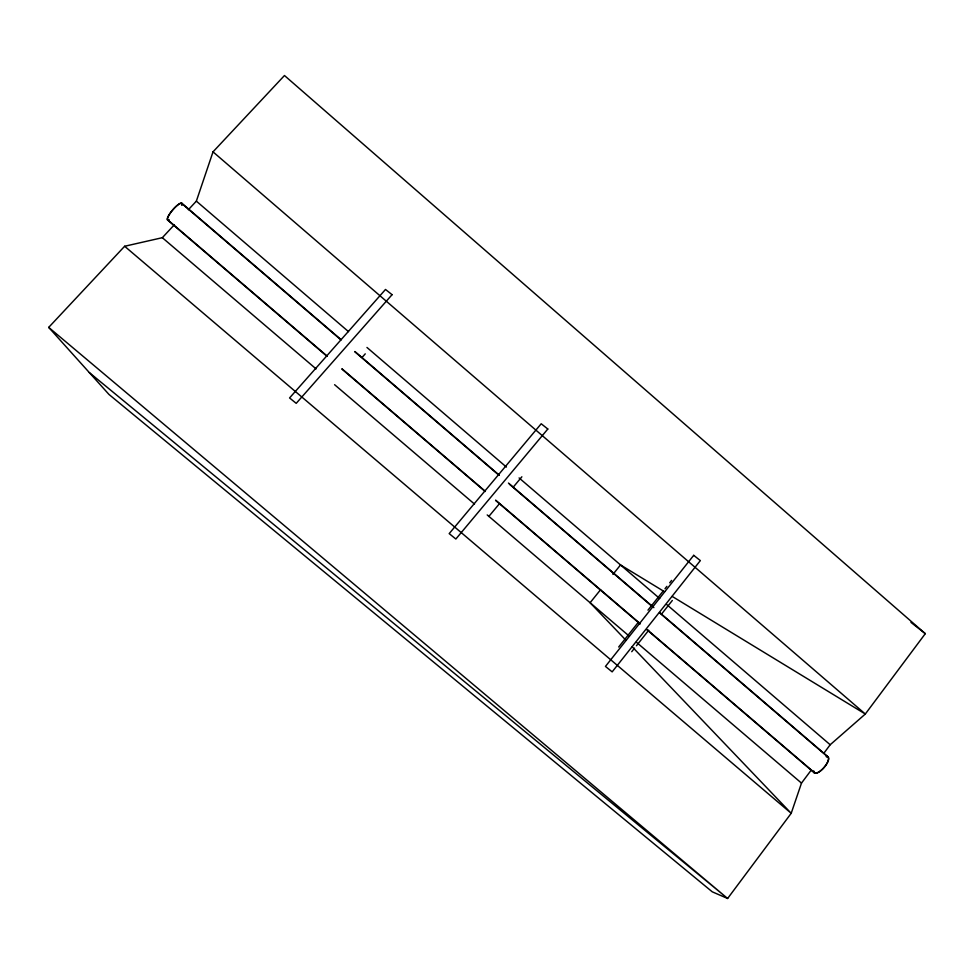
<?xml version="1.0" encoding="UTF-8"?>
<svg xmlns="http://www.w3.org/2000/svg" width="974" height="974" viewBox="0 0 974 974"><rect width="100%" height="100%" fill="white"/><g stroke="black" fill="none" stroke-linecap="round" stroke-linejoin="round"><path stroke-width="1.46" d="M188.372 209.714L196.358 201.143L213.014 151.859L284.469 75.522L925.3 633.66L865.314 714.027L830.189 744.757L823.931 753.121M811.391 769.886L801.492 783.108L791.205 813.302L727.627 898.478L712.274 891.831L108.978 394.446L48.7 327.386L124.635 246.264L162.329 237.693L174.37 224.75M631.736 651.703L634.561 648.124M636.448 645.75L648.721 630.251M661.943 613.559L672.328 600.459M618.685 647.004L638.53 622.033M647.978 610.15L663.099 591.121M664.986 588.746L666.873 586.36M669.71 582.793L671.597 580.419M600.593 589.696L590.098 602.736L626.014 640.332M612.926 574.392L620.535 564.944L664.597 591.778M488.826 516.439L499.516 503.607M513.115 487.292L521.869 476.797M362.255 357.263L365.25 353.842M672.17 596.392L865.314 714.027L213.014 151.859M910.946 622.386L925.3 633.66M89.34 372.592L727.627 898.478L48.7 327.386M124.635 246.264L791.205 813.302L632.211 646.821M167.467 219.941L326.911 356.228M341.923 369.061L485.186 491.517M495.583 500.405L639.991 623.859M646.931 629.776L814.447 772.979M162.329 237.693L316.1 368.915M334.593 384.693L474.484 504.069M487.207 514.929L629.374 636.241M636.302 642.158L801.492 783.108M196.358 201.143L348.509 331.635M366.954 347.45L506.419 467.07M519.093 477.942L659.702 598.535M666.618 604.464L830.189 744.757M181.797 203.201L341.083 339.658M354.926 351.529L499.212 475.129M508.44 483.043L653.883 607.63M659.654 612.573L828.168 756.944M181.627 203.396L340.912 339.853M354.767 351.711L499.053 475.312M509.439 484.212L652.568 606.826M659.483 612.768L828.01 757.127M167.638 219.747L327.069 356.034M342.093 368.878L485.344 491.334M495.742 500.222L640.149 623.664M647.089 629.594L814.605 772.784M168.867 220.002A11.018 2.642 -49.5 0 1 172.934 209.605A11.018 2.642 -49.5 0 1 181.98 204.93M169.013 219.807A10.763 2.581 -49.5 0 1 172.982 209.653A10.763 2.581 -49.5 0 1 181.821 205.088M826.402 756.518A10.556 3.884 -49.4 0 1 823.931 767.695A10.556 3.884 -49.4 0 1 813.765 770.884M826.281 756.713A10.312 3.786 -49.4 0 1 824.576 766.794A10.312 3.786 -49.4 0 1 814.008 771.834M693.707 555.326L605.451 666.423L612.159 671.865L700.355 560.598L693.707 555.326M547.814 429.023L455.856 539.024L449.184 533.606L541.203 423.763L547.814 429.023M392.072 294.684L296.218 403.346L289.57 397.952L385.497 289.461L392.072 294.684"/></g></svg>
